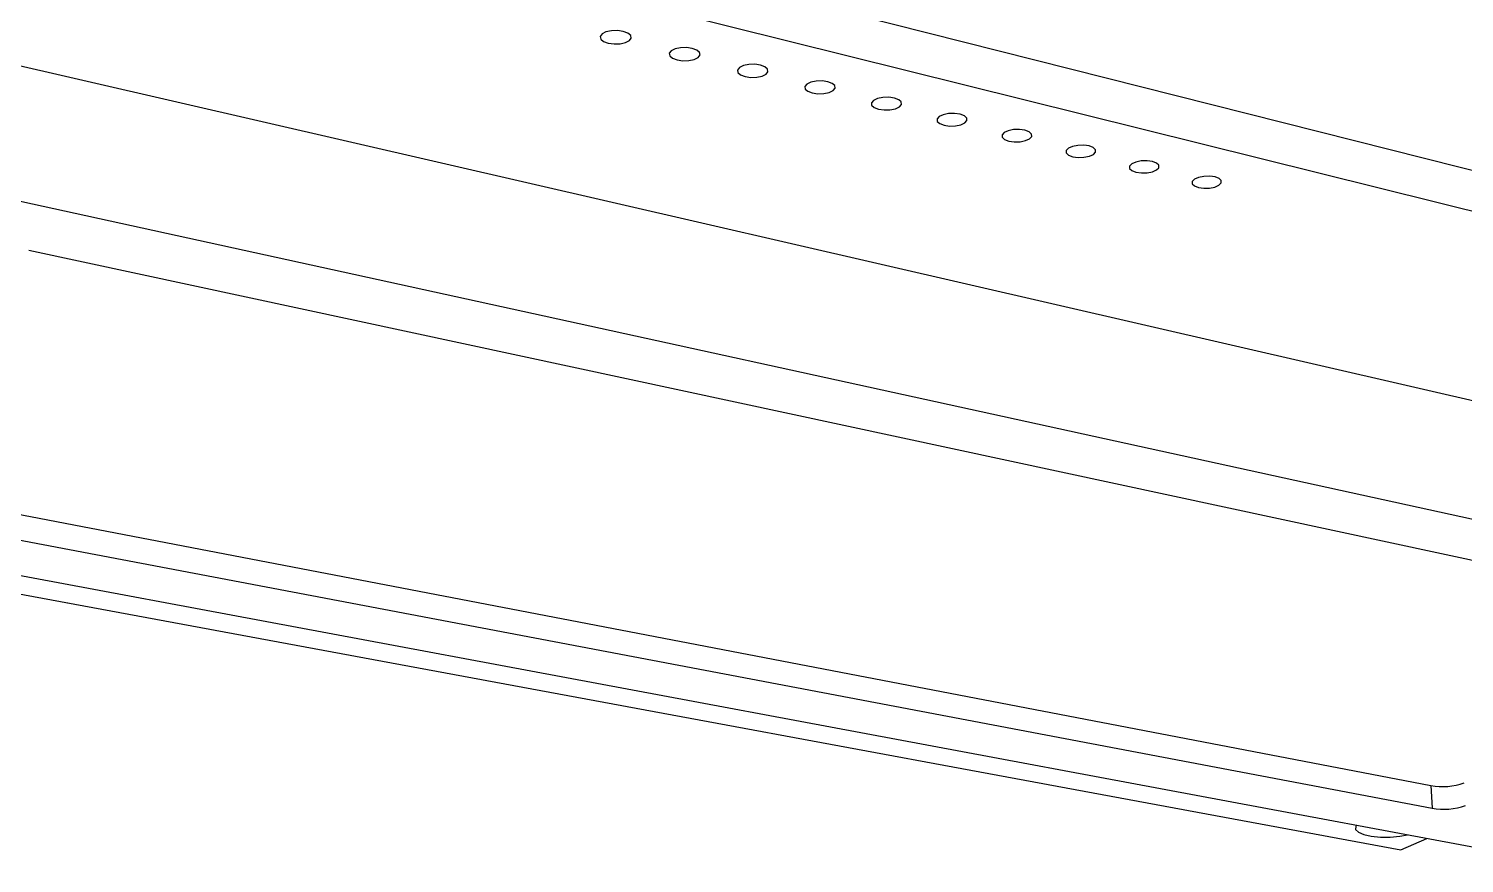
# Model space of a CAD drawing. Extents: x 0 to 191, y 0 to 179.
# Drawn here: x 77 to 147.4, y 79.8 to 120.8 of the extents above; entities that cross this region are included whole.
import ezdxf

# ---------------------------------------------------------------- set-up
doc = ezdxf.new("R2010")
doc.units = 0
doc.layers.get('0').update_dxf_attribs({"linetype": 'CONTINUOUS'})

msp = doc.modelspace()

# ---------------------------------------------------------------- linework, layer by layer
at = {"color": 7, "linetype": 'CONTINUOUS'}
for p, q in [((190.605, 103.005), (71.509, 133.128)), ((190.839, 101.123), (71.363, 130.87)), ((176.331, 95.968), (65.926, 121.417)), ((176.899, 90.356), (65.445, 114.758)), ((164.777, 91.055), (77.038, 109.912)), ((41.596, 99.55), (144.339, 80.499)), ((63.548, 99.466), (145.805, 83.655)), ((49.363, 99.059), (152.132, 79.841)), ((63.456, 98.203), (145.864, 82.543)), ((145.805, 83.655), (145.864, 82.543)), ((144.339, 80.499), (145.607, 81.061))]:
    msp.add_line(p, q, dxfattribs=at)
for points in [[(106.497, 120.209), (106.588, 120.331), (106.563, 120.46), (106.426, 120.576), (106.198, 120.661), (105.913, 120.702), (105.615, 120.693), (105.35, 120.635), (105.158, 120.538), (105.068, 120.415), (105.094, 120.286), (105.232, 120.171), (105.46, 120.087), (105.743, 120.046), (106.04, 120.055), (106.304, 120.112), (106.497, 120.209)], [(109.869, 119.381), (109.962, 119.502), (109.941, 119.629), (109.808, 119.743), (109.583, 119.827), (109.301, 119.868), (109.005, 119.859), (108.74, 119.802), (108.546, 119.706), (108.454, 119.585), (108.477, 119.458), (108.611, 119.344), (108.835, 119.26), (109.116, 119.22), (109.411, 119.229), (109.675, 119.285), (109.869, 119.381)], [(113.199, 118.564), (113.295, 118.683), (113.277, 118.809), (113.148, 118.921), (112.927, 119.004), (112.647, 119.045), (112.353, 119.036), (112.088, 118.98), (111.893, 118.884), (111.798, 118.765), (111.818, 118.639), (111.948, 118.527), (112.169, 118.444), (112.447, 118.405), (112.74, 118.413), (113.005, 118.469), (113.199, 118.564)], [(116.489, 117.756), (116.588, 117.874), (116.573, 117.998), (116.447, 118.11), (116.229, 118.192), (115.953, 118.231), (115.66, 118.223), (115.395, 118.167), (115.199, 118.073), (115.102, 117.955), (115.118, 117.831), (115.244, 117.72), (115.462, 117.638), (115.738, 117.599), (116.029, 117.608), (116.293, 117.663), (116.489, 117.756)], [(119.739, 116.958), (119.84, 117.075), (119.828, 117.197), (119.706, 117.308), (119.492, 117.389), (119.218, 117.428), (118.926, 117.419), (118.661, 117.364), (118.464, 117.271), (118.365, 117.155), (118.378, 117.032), (118.501, 116.922), (118.715, 116.842), (118.988, 116.803), (119.278, 116.812), (119.542, 116.866), (119.739, 116.958)], [(122.95, 116.17), (123.053, 116.285), (123.044, 116.406), (122.925, 116.515), (122.714, 116.595), (122.443, 116.634), (122.153, 116.626), (121.889, 116.571), (121.69, 116.48), (121.589, 116.364), (121.598, 116.243), (121.718, 116.135), (121.929, 116.055), (122.199, 116.017), (122.488, 116.025), (122.752, 116.079), (122.95, 116.17)], [(126.122, 115.392), (126.227, 115.505), (126.221, 115.625), (126.106, 115.733), (125.898, 115.812), (125.629, 115.85), (125.341, 115.842), (125.077, 115.788), (124.878, 115.697), (124.774, 115.583), (124.78, 115.464), (124.897, 115.357), (125.104, 115.278), (125.372, 115.24), (125.659, 115.248), (125.922, 115.302), (126.122, 115.392)], [(129.256, 114.623), (129.363, 114.735), (129.361, 114.853), (129.249, 114.959), (129.044, 115.037), (128.778, 115.075), (128.491, 115.067), (128.227, 115.014), (128.027, 114.924), (127.92, 114.812), (127.924, 114.694), (128.037, 114.588), (128.242, 114.51), (128.507, 114.473), (128.793, 114.481), (129.056, 114.533), (129.256, 114.623)], [(132.353, 113.862), (132.462, 113.973), (132.463, 114.09), (132.354, 114.195), (132.152, 114.272), (131.888, 114.31), (131.603, 114.301), (131.339, 114.249), (131.138, 114.161), (131.03, 114.049), (131.031, 113.933), (131.14, 113.828), (131.342, 113.751), (131.605, 113.714), (131.889, 113.722), (132.152, 113.774), (132.353, 113.862)], [(135.413, 113.111), (135.525, 113.221), (135.528, 113.336), (135.422, 113.44), (135.224, 113.516), (134.962, 113.553), (134.678, 113.545), (134.415, 113.493), (134.213, 113.406), (134.102, 113.296), (134.101, 113.181), (134.207, 113.077), (134.406, 113.002), (134.666, 112.965), (134.949, 112.973), (135.211, 113.024), (135.413, 113.111)], [(142.163, 81.705), (142.127, 81.655), (142.115, 81.507), (142.248, 81.37), (142.512, 81.255), (142.883, 81.172), (143.33, 81.129), (143.813, 81.129), (144.289, 81.173), (144.652, 81.24)]]:
    msp.add_lwpolyline(points, dxfattribs=at)
for centre, radius, start, end in [((146.377, 86.732), 3.13, 259.4651, 289.91577), ((146.437, 85.661), 3.17, 259.58149, 289.68858)]:
    msp.add_arc(centre, radius, start, end, dxfattribs=at)

doc.saveas('drawing.dxf')
